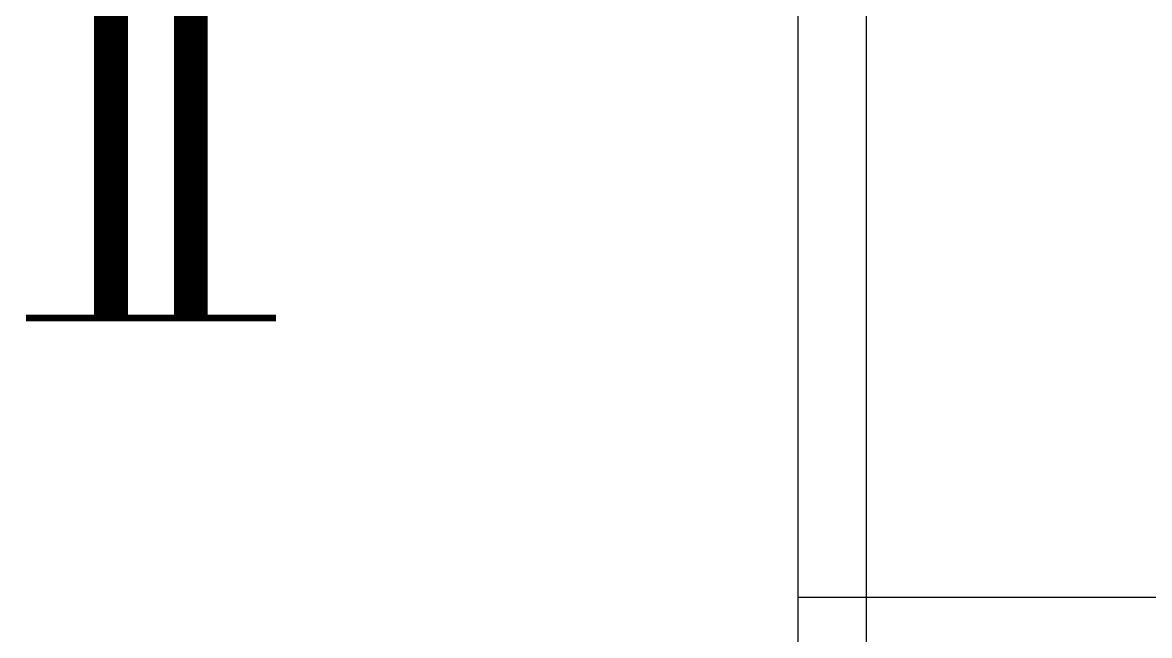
# Model space of a CAD drawing. Header units: inches. Extents: x 16928 to 514628, y -1471 to 241387.
# Drawn here: x 172166 to 173987, y 49509 to 50500 of the extents above; entities that cross this region are included whole.
import ezdxf

# ---------------------------------------------------------------- set-up
doc = ezdxf.new("R2010")
doc.units = ezdxf.units.IN
doc.header["$MEASUREMENT"] = 0
doc.layers.add('FITTING', color=8, linetype='Continuous')
doc.layers.add('partition', color=8, linetype='Continuous')

msp = doc.modelspace()

# ---------------------------------------------------------------- linework, layer by layer
at = {"layer": 'FITTING', "color": 3}
for points, const_width in [([(172309.3, 50022.5), (172309.3, 50922.5)], 54.6), ([(172438.2, 50022.5), (172438.2, 50922.5)], 54.6), ([(172171.7, 50022.5), (172447, 50022.5)], 10.9), ([(172300.6, 50022.5), (172575.8, 50022.5)], 10.9)]:
    msp.add_lwpolyline(points, dxfattribs=dict(at, const_width=const_width))
at = {"layer": 'partition'}
for p, q in [((173420, 49460.4), (173420, 51940.4)), ((173530, 49460.4), (173530, 51940.4)), ((174450, 49570.4), (173420, 49570.4))]:
    msp.add_line(p, q, dxfattribs=at)

doc.saveas('drawing.dxf')
